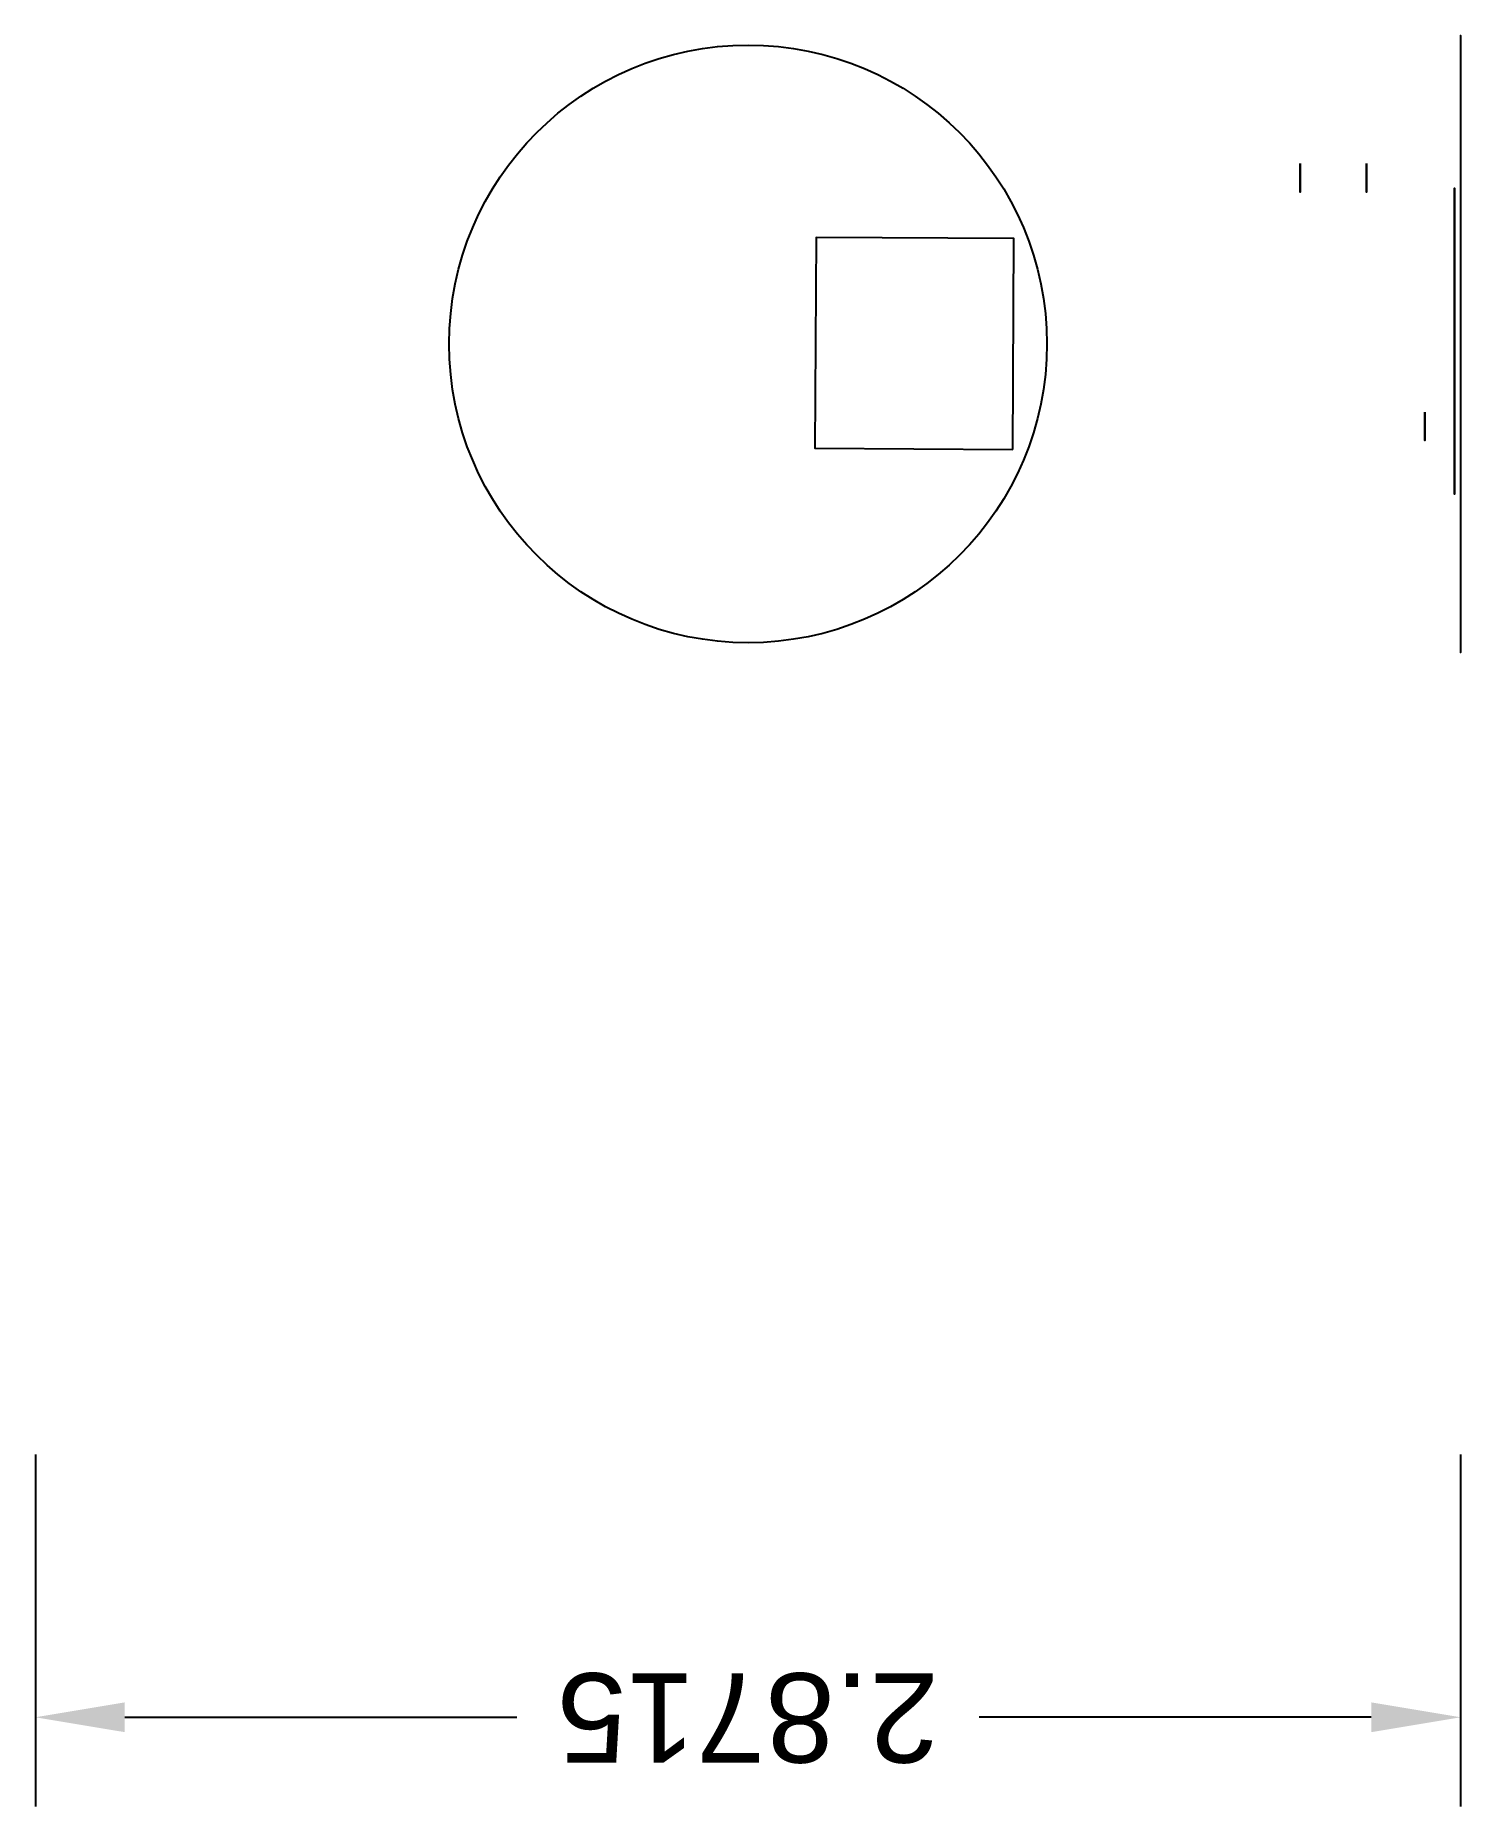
# Model space of a CAD drawing. Header units: inches. Extents: x -1.87 to 1, y -2.35 to 1.21.
import ezdxf

# ---------------------------------------------------------------- set-up
doc = ezdxf.new("R2010")
doc.units = ezdxf.units.IN
doc.header["$MEASUREMENT"] = 0
doc.layers.add('DIM', color=7, linetype='Continuous')
doc.layers.add('LEAVES', color=7, linetype='Continuous')
doc.styles.get("Standard").update_dxf_attribs({"font": 'arial.ttf'})
doc.dimstyles.get("Standard").update_dxf_attribs({"dimtxt": 0.18, "dimasz": 0.18, "dimexe": 0.18, "dimexo": 0.0625, "dimgap": 0.09, "dimtad": 0, "dimtih": 1, "dimtoh": 1, "dimdec": 4, "dimzin": 0, "dimdsep": 46, "dimtxsty": 'Standard', "dimcen": 0.09, "dimadec": 0, "dimazin": 0, "dimtfac": 1, "dimtdec": 4, "dimtofl": 0, "dimtmove": 0, "dimatfit": 3, "dimfxl": 1, "dimtolj": 1, "dimtzin": 0, "dimarcsym": 0})

# ---------------------------------------------------------------- blocks, each defined once
blk = doc.blocks.new('*D2')
at = {"layer": 'Defpoints', "color": 0, "transparency": 16777216}
for p in [(-1.8729, -1.5827), (0.9987, -1.5827), (-1.8729, -2.175)]:
    blk.add_point(p, dxfattribs=at)
at = {"layer": 'DIM', "color": 0, "lineweight": -2, "transparency": 16777216}
for p, q in [((-1.8729, -1.6452), (-1.8729, -2.355)), ((0.9987, -1.6452), (0.9987, -2.355)), ((-1.6929, -2.175), (-0.9029, -2.175)), ((0.8187, -2.175), (0.0287, -2.175))]:
    blk.add_line(p, q, dxfattribs=at)
at = {"layer": 'DIM', "color": 0, "transparency": 16777216}
for points in [[(-1.6929, -2.205), (-1.6929, -2.145), (-1.8729, -2.175)], [(0.8187, -2.205), (0.8187, -2.145), (0.9987, -2.175)]]:
    blk.add_solid(points, dxfattribs=at)
at = {"layer": 'DIM', "color": 0, "transparency": 16777216, "insert": (-0.4371, -2.175), "char_height": 0.18, "attachment_point": 5, "rotation": 180}
blk.add_mtext('\\A1;2.8715', dxfattribs=at)

msp = doc.modelspace()

# ---------------------------------------------------------------- linework, layer by layer
at = {"extrusion": (1, 0, 0)}
for p, q in [((0.98627, 0.59261, 0.60103), (0.98627, 0.59261, 0.60103)), ((0.98627, 0.59261, 0.60103), (0.98627, 0.59261, 0.60103)), ((0.98627, 0.40227, 0.68481), (0.98627, 0.30326, 0.74197))]:
    msp.add_line(p, q, dxfattribs=at)
for points, elevation in [([(1.2143, 0.00232), (1.2143, 1.07914, 1), (-0.02907, 1.07914), (-0.02907, 0.00232)], 0.99866), ([(0.95586, 0.00232), (0.95586, 1.07914, 1), (0.22937, 1.07914), (0.22937, 0.00232)], 0.99866), ([(0.79103, 0.66335), (0.89327, 0.72238, 1.1003986), (0.87066, 0.76156), (0.77272, 0.70501)], 0.98627), ([(0.76034, 0.47807), (0.85935, 0.42091, 1.1003986), (0.88196, 0.46009), (0.78296, 0.51725)], 0.98627), ([(0.89843, 0.00232), (0.89843, 1.07914, 1), (0.2868, 1.07914), (0.2868, 0.00232)], 0.99866), ([(0.61523, 0.80776), (0.61523, 0.92208, 1.1003986), (0.57, 0.92208), (0.57, 0.80776)], 0.98627), ([(0.61523, 0.39429), (0.61523, 0.27997, -1.1003986), (0.57, 0.27997), (0.57, 0.39429)], 0.98627), ([(0.40227, 0.51725), (0.30326, 0.46009, 1.1003986), (0.32588, 0.42091), (0.42489, 0.47807)], 0.98627), ([(0.40227, 0.68481), (0.30326, 0.74197, -1.1003986), (0.32588, 0.78114), (0.42489, 0.72398)], 0.98627)]:
    msp.add_lwpolyline(points, format="xyb", dxfattribs=dict(at, elevation=elevation))
at = {"extrusion": (1, -4.87928e-16, -6.11248e-16)}
for centre in [(0.92715, 0.54073, 0.67561), (0.92715, 0.76314, 0.80906), (0.42662, 0.27474, 0.92652)]:
    msp.add_circle(centre, 0.02872, dxfattribs=at)
at = {"extrusion": (1, 0, 0)}
for radius in [0.20797, 0.15143, 0.02262]:
    msp.add_circle((0.59261, 0.60103, 0.98627), radius, dxfattribs=at)
at = {"layer": 'LEAVES', "extrusion": (1, 0, 0), "elevation": 0.99866}
msp.add_lwpolyline([(1.07072, 0.00232), (1.07072, 1.07914, 1), (0.11451, 1.07914), (0.11451, 0.00232)], format="xyb", dxfattribs=at)
at = {"layer": 'LEAVES', "extrusion": (0.000252154, 0.0458, 0.998951), "elevation": 2.28811}
msp.add_lwpolyline([(-0.09429, -0.27606), (-0.09429, -0.70134), (0.30424, -0.70134), (0.30424, -0.27606)], close=True, dxfattribs=at)
at = {"layer": 'LEAVES', "extrusion": (0.000252419, -9.58806e-20, 1)}
msp.add_circle((-0.43748, 0.59261, 2.14496), 0.60226, dxfattribs=at)
msp.add_circle((-0.43748, 0.59261, 2.14496), 0.60226, dxfattribs=at)
msp.add_circle((-0.43748, 0.59261, 2.14496), 0.60226, dxfattribs=at)

# ---------------------------------------------------------------- dimensions: what is measured, and where the dimension line sits
at = {"layer": 'DIM'}
dim = msp.add_linear_dim(base=(-1.87286, -2.17498, 0.00232), p1=(0.99866, -1.58272, 0.00232), p2=(-1.87286, -1.58272, 0.00232), angle=180, dimstyle='Standard', dxfattribs=at)
dim.commit()
dim.dimension.update_dxf_attribs({"geometry": '*D2', "text_midpoint": (-0.4371, -2.17498, 0.00232)})

doc.saveas('drawing.dxf')
